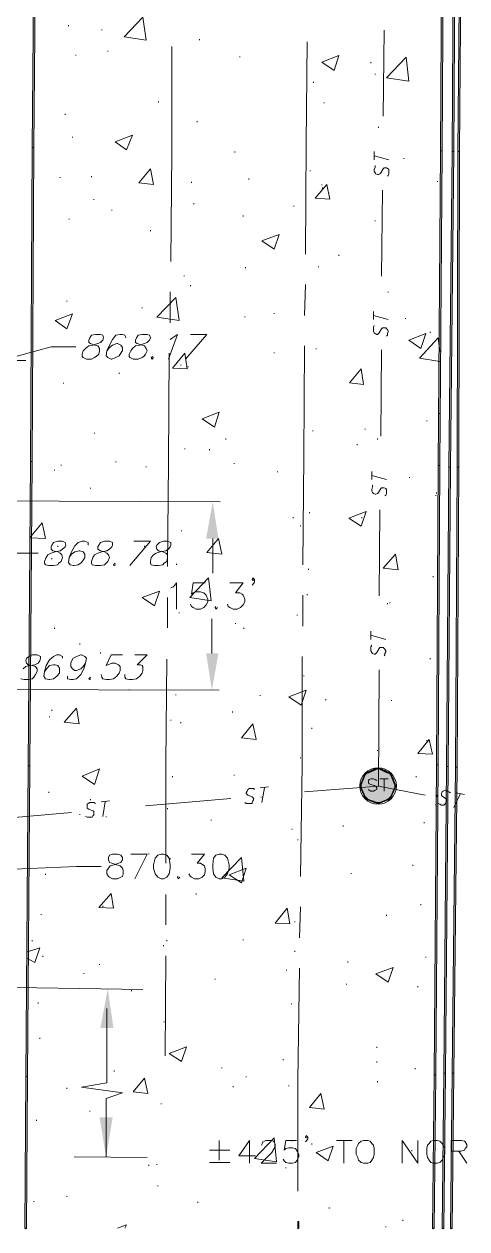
# Model space of a CAD drawing. Header units: inches. Extents: x 10 to 486, y 7 to 426.
# Drawn here: x 386.5 to 422.5, y 7.3 to 105.3 of the extents above; entities that cross this region are included whole.
import ezdxf

# ---------------------------------------------------------------- set-up
doc = ezdxf.new("R2010")
doc.units = ezdxf.units.IN
doc.header["$LTSCALE"] = 3
doc.header["$MEASUREMENT"] = 0
doc.layers.add('PDF_Geometry', color=7, linetype='Continuous', true_color=0x999999)
doc.layers.add('PDF_Solid Fills', color=7, linetype='Continuous')

msp = doc.modelspace()

# ---------------------------------------------------------------- hatches: boundary and pattern name
at = {"layer": 'PDF_Solid Fills', "true_color": 0x767676, "transparency": 33554559}
for points in [[(420.41, 95.017), (420.477, 95.017), (420.61, 119.017), (420.477, 119.017), (420.343, 95.017)], [(420.21, 69.417), (420.277, 69.417), (420.477, 95.017), (420.343, 95.017), (420.143, 69.417)], [(420.077, 45.083), (420.143, 45.083), (420.277, 69.417), (420.143, 69.417), (420.01, 45.083)], [(419.877, 19.883), (419.943, 19.883), (420.143, 45.083), (420.01, 45.083), (419.81, 19.883)], [(419.743, 7.417), (419.81, 7.417), (419.943, 19.883), (419.81, 19.883), (419.677, 7.417)]]:
    msp.add_hatch(color=8, dxfattribs=at).paths.add_polyline_path(points)

# ---------------------------------------------------------------- linework, layer by layer
at = {"layer": 'PDF_Geometry', "color": 8, "lineweight": 5, "true_color": 0x767676}
for points in [[(387.143, 95.283), (387.277, 95.283), (387.477, 119.883), (387.343, 119.883)], [(420.41, 95.017), (420.477, 95.017), (420.61, 119.017), (420.477, 119.017), (420.343, 95.017)], [(421.277, 94.95), (421.41, 94.95), (421.543, 118.883), (421.41, 118.883)], [(421.743, 94.95), (421.877, 94.95), (422.077, 118.883), (421.943, 118.883)], [(387.01, 69.75), (387.143, 69.75), (387.277, 95.283), (387.143, 95.283)], [(420.21, 69.417), (420.277, 69.417), (420.477, 95.017), (420.343, 95.017), (420.143, 69.417)], [(421.01, 69.283), (421.143, 69.283), (421.41, 94.95), (421.277, 94.95)], [(421.677, 69.283), (421.81, 69.283), (421.877, 94.95), (421.743, 94.95)], [(386.81, 45.017), (386.943, 45.017), (387.143, 69.75), (387.01, 69.75)], [(420.077, 45.083), (420.143, 45.083), (420.277, 69.417), (420.143, 69.417), (420.01, 45.083)], [(420.81, 44.95), (420.943, 44.95), (421.143, 69.283), (421.01, 69.283)], [(421.543, 44.883), (421.677, 44.883), (421.81, 69.283), (421.677, 69.283)], [(419.877, 19.883), (419.943, 19.883), (420.143, 45.083), (420.01, 45.083), (419.81, 19.883)], [(386.61, 19.75), (386.743, 19.75), (386.943, 45.017), (386.81, 45.017)], [(420.61, 20.017), (420.743, 20.017), (420.943, 44.95), (420.81, 44.95)], [(421.277, 20.017), (421.41, 20.017), (421.677, 44.883), (421.543, 44.883)], [(386.543, 7.417), (386.677, 7.417), (386.743, 19.75), (386.61, 19.75)], [(419.743, 7.417), (419.81, 7.417), (419.943, 19.883), (419.81, 19.883), (419.677, 7.417)], [(420.477, 7.417), (420.61, 7.417), (420.743, 20.017), (420.61, 20.017)], [(421.143, 7.417), (421.277, 7.417), (421.41, 20.017), (421.277, 20.017)]]:
    msp.add_lwpolyline(points, close=True, dxfattribs=at)
at = {"layer": 'PDF_Geometry', "lineweight": 13}
for points in [[(396.41, 104.017), (394.61, 104.283), (396.143, 105.883)], [(412.077, 102.75), (411.677, 101.55), (410.677, 102.217)], [(417.743, 100.683), (415.943, 100.95), (417.543, 102.617)], [(395.277, 96.283), (394.81, 95.083), (393.877, 95.75)], [(396.743, 93.55), (397.01, 92.283), (395.81, 92.417)], [(411.077, 92.283), (411.343, 91.083), (410.143, 91.15)], [(407.21, 88.217), (406.81, 87.017), (405.81, 87.683)], [(399.077, 81.217), (397.277, 81.483), (398.81, 83.083)], [(390.41, 81.75), (389.943, 80.55), (389.01, 81.217)], [(419.143, 80.15), (418.743, 78.95), (417.743, 79.617)], [(399.543, 78.55), (399.743, 77.283), (398.543, 77.35)], [(413.877, 77.283), (414.077, 76.017), (412.943, 76.15)], [(402.343, 73.75), (401.943, 72.55), (400.943, 73.217)], [(414.277, 65.683), (413.877, 64.483), (412.877, 65.15)], [(402.277, 63.483), (402.543, 62.217), (401.343, 62.35)], [(416.677, 62.217), (416.877, 60.95), (415.677, 61.083)], [(401.677, 58.417), (399.943, 58.683), (401.477, 60.283)], [(397.477, 59.217), (397.077, 58.017), (396.077, 58.683)], [(409.41, 51.15), (409.01, 49.95), (408.01, 50.617)], [(390.743, 49.683), (390.943, 48.417), (389.743, 48.55)], [(405.077, 48.417), (405.343, 47.15), (404.143, 47.283)], [(419.41, 47.15), (419.677, 45.95), (418.477, 46.017)], [(392.61, 44.75), (392.21, 43.483), (391.21, 44.15)], [(404.343, 35.617), (402.543, 35.883), (404.143, 37.55)], [(404.543, 36.683), (404.143, 35.483), (403.143, 36.15)], [(393.543, 34.617), (393.743, 33.417), (392.543, 33.483)], [(407.877, 33.417), (408.077, 32.15), (406.877, 32.217)], [(416.477, 28.617), (416.077, 27.417), (415.077, 28.083)], [(399.677, 22.15), (399.277, 20.95), (398.277, 21.617)], [(396.277, 19.617), (396.543, 18.35), (395.343, 18.483)], [(410.61, 18.35), (410.877, 17.083), (409.677, 17.217)], [(407.01, 12.817), (405.21, 13.083), (406.81, 14.75)], [(411.61, 14.083), (411.21, 12.883), (410.21, 13.55)]]:
    msp.add_lwpolyline(points, close=True, dxfattribs=at)
for points in [[(390.077, 105.217), (390.077, 105.15)], [(392.81, 104.883), (392.81, 104.817)], [(400.743, 104.083), (400.743, 104.017)], [(415.677, 97.817), (415.743, 104.817)], [(393.277, 103.15), (393.277, 103.083)], [(390.677, 102.817), (390.677, 102.75)], [(404.01, 102.683), (404.01, 102.617)], [(414.677, 102.217), (414.677, 102.15)], [(415.01, 101.283), (415.01, 101.217)], [(410.01, 100.617), (410.01, 100.55)], [(397.41, 99.017), (397.41, 98.95)], [(410.877, 98.95), (410.877, 98.883)], [(389.81, 98.017), (389.81, 97.95)], [(400.543, 97.417), (400.543, 97.35)], [(390.41, 96.15), (390.41, 96.083)], [(415.277, 96.95), (415.277, 96.883)], [(403.61, 94.95), (403.61, 94.883)], [(414.943, 94.283), (414.943, 94.95)], [(416.143, 94.283), (414.943, 94.617)], [(417.343, 94.417), (417.343, 94.35)], [(409.743, 93.417), (409.743, 93.35)], [(416.01, 92.95), (416.077, 93.017), (416.143, 93.15), (416.143, 93.483), (416.077, 93.55), (415.943, 93.617), (415.743, 93.617), (415.677, 93.55), (415.477, 93.217), (415.41, 93.15), (415.277, 93.083), (415.21, 93.083), (415.077, 93.15), (415.01, 93.217), (414.943, 93.35), (414.943, 93.483), (415.01, 93.683), (415.01, 93.817)], [(389.41, 92.883), (389.41, 92.817)], [(391.943, 92.95), (391.943, 92.883)], [(400.077, 92.483), (400.077, 92.417)], [(404.743, 92.75), (404.743, 92.683)], [(410.677, 92.283), (410.677, 92.217)], [(420.077, 92.55), (420.077, 92.483)], [(410.743, 92.017), (410.743, 91.95)], [(415.543, 84.817), (415.61, 91.817)], [(392.143, 91.083), (392.143, 91.017)], [(393.61, 90.217), (393.61, 90.15)], [(400.277, 90.75), (400.277, 90.683)], [(408.41, 90.55), (408.41, 90.483)], [(390.143, 89.483), (390.143, 89.417)], [(404.277, 89.75), (404.277, 89.683)], [(415.01, 89.35), (415.01, 89.283)], [(396.743, 88.55), (396.743, 88.483)], [(412.077, 86.55), (412.077, 86.483)], [(404.477, 85.55), (404.477, 85.483)], [(410.41, 85.617), (410.41, 85.55)], [(399.477, 84.883), (399.477, 84.817)], [(400.01, 84.083), (400.01, 84.017)], [(416.077, 83.55), (416.077, 83.483)], [(389.943, 82.817), (389.943, 82.75)], [(396.077, 82.283), (396.077, 82.217)], [(404.41, 81.55), (404.41, 81.483)], [(406.81, 81.817), (406.81, 81.75)], [(414.877, 81.283), (414.877, 81.95)], [(416.077, 81.283), (414.877, 81.617)], [(417.477, 81.417), (417.477, 81.35)], [(415.943, 79.95), (416.01, 80.017), (416.01, 80.15), (416.077, 80.283), (416.077, 80.35), (416.01, 80.483), (415.943, 80.55), (415.877, 80.617), (415.61, 80.617), (415.543, 80.55), (415.343, 80.217), (415.277, 80.15), (415.21, 80.083), (415.143, 80.083), (415.01, 80.15), (414.943, 80.217), (414.877, 80.35), (414.877, 80.683), (414.943, 80.817)], [(392.743, 79.55), (392.743, 79.483)], [(420.277, 77.883), (418.61, 78.15), (420.143, 79.817), (420.277, 78.683)], [(419.477, 80.283), (419.477, 80.217)], [(406.81, 78.617), (406.81, 78.55)], [(410.21, 78.95), (410.21, 78.883)], [(415.477, 71.817), (415.543, 78.817)], [(399.21, 77.617), (399.21, 77.55)], [(399.81, 77.483), (399.81, 77.417)], [(394.21, 76.95), (394.21, 76.883)], [(389.677, 76.15), (389.677, 76.083)], [(420.21, 73.683), (420.21, 73.617)], [(419.21, 73.083), (419.21, 73.017)], [(392.21, 72.083), (392.21, 72.017)], [(402.877, 71.617), (402.877, 71.55)], [(409.943, 72.283), (409.943, 72.217)], [(414.21, 72.417), (414.21, 72.35)], [(415.21, 71.617), (415.21, 71.55)], [(399.543, 70.817), (399.543, 70.75)], [(401.543, 70.75), (401.543, 70.683)], [(413.543, 71.15), (413.543, 71.083)], [(393.943, 69.75), (393.943, 69.683)], [(403.543, 69.617), (403.543, 69.55)], [(388.943, 69.083), (388.943, 69.017)], [(389.477, 69.483), (389.477, 69.417)], [(396.41, 69.35), (396.41, 69.283)], [(407.077, 68.95), (407.077, 68.883)], [(414.743, 68.283), (414.743, 68.95)], [(415.943, 68.283), (414.743, 68.617)], [(391.877, 67.617), (391.877, 67.55)], [(415.81, 66.95), (415.877, 67.017), (415.943, 67.15), (415.943, 67.483), (415.877, 67.55), (415.743, 67.617), (415.543, 67.617), (415.477, 67.55), (415.277, 67.217), (415.21, 67.15), (415.077, 67.083), (415.01, 67.083), (414.877, 67.15), (414.81, 67.217), (414.743, 67.35), (414.743, 67.483), (414.81, 67.683), (414.81, 67.817)], [(417.81, 68.483), (417.81, 68.417)], [(419.943, 67.017), (419.943, 66.95)], [(420.01, 67.217), (420.01, 67.15)], [(415.343, 58.817), (415.41, 65.817)], [(387.01, 63.617), (387.943, 64.75), (388.21, 63.483), (387.01, 63.55)], [(408.343, 65.217), (408.343, 65.15)], [(409.677, 65.617), (409.677, 65.55)], [(413.943, 65.217), (413.943, 65.15)], [(399.277, 64.15), (399.277, 64.083)], [(408.943, 64.55), (408.943, 64.483)], [(389.21, 62.883), (389.21, 62.817)], [(396.277, 62.883), (396.277, 62.817)], [(396.677, 63.217), (396.677, 63.15)], [(388.21, 61.883), (388.21, 61.817)], [(388.743, 61.883), (388.743, 61.817)], [(398.877, 61.417), (398.877, 61.35)], [(409.61, 61.017), (409.61, 60.95)], [(419.743, 60.417), (419.743, 60.35)], [(409.477, 58.95), (409.477, 58.883)], [(416.01, 58.217), (416.01, 58.15)], [(416.21, 58.283), (416.21, 58.217)], [(399.077, 57.483), (399.077, 57.417)], [(408.677, 57.283), (408.677, 57.217)], [(388.943, 56.217), (388.943, 56.15)], [(403.677, 56.617), (403.677, 56.55)], [(404.343, 56.217), (404.343, 56.15)], [(414.677, 55.283), (414.677, 55.95)], [(391.01, 54.95), (391.01, 54.883)], [(415.877, 55.283), (414.677, 55.617)], [(392.677, 54.217), (392.677, 54.15)], [(415.743, 53.95), (415.81, 54.017), (415.81, 54.15), (415.877, 54.283), (415.877, 54.35), (415.81, 54.483), (415.743, 54.55), (415.677, 54.617), (415.41, 54.617), (415.343, 54.55), (415.143, 54.217), (415.077, 54.15), (415.01, 54.083), (414.943, 54.083), (414.81, 54.15), (414.743, 54.217), (414.677, 54.35), (414.677, 54.683), (414.743, 54.817)], [(419.477, 53.75), (419.477, 53.683)], [(409.21, 52.35), (409.21, 52.283)], [(415.277, 43.35), (415.343, 52.817)], [(395.01, 51.217), (395.01, 51.15)], [(398.81, 50.817), (398.81, 50.75)], [(405.677, 50.75), (405.677, 50.683)], [(411.01, 50.417), (411.01, 50.35)], [(416.343, 50.35), (416.343, 50.283)], [(388.543, 49.017), (388.543, 48.95)], [(388.743, 49.55), (388.743, 49.483)], [(403.41, 49.417), (403.41, 49.35)], [(398.41, 48.75), (398.41, 48.683)], [(399.21, 48.55), (399.21, 48.483)], [(409.877, 48.083), (409.877, 48.017)], [(419.21, 47.083), (419.21, 47.017)], [(415.21, 46.283), (415.21, 46.217)], [(408.943, 45.683), (408.943, 45.617)], [(398.543, 44.15), (398.543, 44.083)], [(403.543, 44.283), (403.543, 44.217)], [(418.343, 44.15), (418.343, 44.083)], [(404.41, 42.017), (404.543, 41.95), (405.01, 41.95), (405.01, 42.017), (405.077, 42.15), (405.143, 42.283), (405.077, 42.417), (405.01, 42.483), (404.677, 42.617), (404.61, 42.683), (404.543, 42.75), (404.543, 42.817), (404.61, 42.95), (404.677, 43.083), (404.81, 43.15), (405.143, 43.15), (405.21, 43.083)], [(405.677, 43.217), (406.343, 43.283)], [(405.81, 42.017), (406.01, 43.217)], [(409.277, 42.883), (415.277, 43.35), (419.077, 42.617)], [(415.143, 43.817), (415.01, 43.883), (414.877, 43.95), (414.677, 43.95), (414.543, 43.883), (414.477, 43.817), (414.477, 43.617), (414.543, 43.55), (414.677, 43.483), (414.943, 43.417), (415.01, 43.35), (415.077, 43.35), (415.143, 43.217), (415.143, 43.083), (415.01, 43.017), (414.877, 42.95), (414.677, 42.95), (414.543, 43.017), (414.477, 43.083)], [(415.41, 43.95), (416.077, 43.95)], [(415.743, 43.95), (415.743, 42.95)], [(388.477, 42.883), (388.477, 42.817)], [(391.877, 42.283), (391.877, 42.217)], [(392.743, 42.083), (393.41, 42.15)], [(396.343, 41.75), (403.277, 42.35)], [(405.743, 42.483), (405.743, 42.417)], [(420.077, 42.483), (419.943, 42.55), (420.077, 42.617)], [(420.077, 42.017), (420.143, 41.95), (420.277, 41.883), (420.41, 41.817), (420.61, 41.817), (420.677, 41.883), (420.743, 41.95), (420.81, 42.083), (420.81, 42.283), (420.477, 42.55), (420.41, 42.617), (420.41, 42.75), (420.477, 42.883), (420.543, 42.95), (420.743, 43.017), (420.877, 42.95), (421.01, 42.883), (421.143, 42.817)], [(421.41, 41.617), (421.943, 42.75)], [(421.61, 42.817), (422.277, 42.683)], [(384.343, 33.083), (384.41, 40.683), (390.343, 41.217)], [(391.477, 40.883), (391.61, 40.817), (392.01, 40.817), (392.077, 40.95), (392.143, 41.017), (392.143, 41.283), (392.077, 41.35), (391.743, 41.483), (391.61, 41.55), (391.61, 41.883), (391.677, 41.95), (391.81, 42.017), (392.143, 42.017), (392.277, 41.95)], [(392.877, 40.883), (393.077, 42.083)], [(398.143, 41.55), (398.143, 41.483)], [(419.943, 41.883), (419.943, 41.817)], [(391.01, 41.083), (391.01, 41.017)], [(393.143, 40.883), (393.143, 40.817)], [(401.677, 40.617), (401.677, 40.55)], [(419.01, 40.417), (419.01, 40.35)], [(408.277, 39.883), (408.277, 39.817)], [(412.41, 40.15), (412.41, 40.083)], [(408.743, 39.017), (408.743, 38.95)], [(396.61, 37.883), (396.61, 37.817)], [(398.343, 37.483), (398.343, 37.417)], [(413.077, 36.283), (413.077, 36.217)], [(418.077, 36.95), (418.077, 36.883)], [(388.21, 36.217), (388.21, 36.15)], [(400.477, 34.617), (400.477, 34.55)], [(392.877, 33.617), (392.877, 33.55)], [(418.743, 33.75), (418.743, 33.683)], [(387.877, 32.95), (387.877, 32.883)], [(408.477, 32.35), (408.477, 32.283)], [(415.943, 32.883), (415.943, 32.817)], [(387.143, 30.817), (387.143, 30.75)], [(397.81, 30.417), (397.81, 30.35)], [(398.077, 30.817), (398.077, 30.75)], [(404.277, 30.883), (404.277, 30.817)], [(386.743, 29.883), (387.743, 30.217), (387.343, 29.017), (386.743, 29.35)], [(388.01, 29.55), (388.01, 29.483)], [(408.477, 29.95), (408.477, 29.883)], [(419.143, 29.483), (419.143, 29.417)], [(392.61, 28.883), (392.61, 28.817)], [(407.81, 28.417), (407.81, 28.35)], [(412.81, 29.083), (412.81, 29.017)], [(391.343, 28.15), (391.343, 28.083)], [(402.01, 27.683), (402.01, 27.617)], [(395.21, 26.75), (395.21, 26.683)], [(412.677, 27.283), (412.677, 27.217)], [(418.477, 27.083), (418.477, 27.017)], [(387.61, 25.75), (387.61, 25.683)], [(408.21, 25.683), (408.21, 25.617)], [(397.877, 24.217), (397.877, 24.15)], [(387.743, 22.883), (387.743, 22.817)], [(415.143, 22.15), (415.143, 22.083)], [(407.543, 21.15), (407.543, 21.083)], [(415.143, 20.95), (415.143, 20.883)], [(393.81, 20.217), (393.81, 20.15)], [(402.543, 20.483), (402.543, 20.417)], [(404.543, 19.75), (404.543, 19.683)], [(418.277, 20.417), (418.277, 20.35)], [(389.943, 18.817), (389.943, 18.75)], [(403.477, 18.95), (403.477, 18.883)], [(408.01, 19.017), (408.01, 18.95)], [(415.21, 19.35), (415.21, 19.283)], [(391.81, 16.95), (391.81, 16.883)], [(397.61, 17.55), (397.61, 17.483)], [(387.477, 16.217), (387.477, 16.15)], [(408.277, 14.55), (408.277, 14.483)], [(409.877, 14.283), (409.877, 14.217)], [(418.01, 13.75), (418.01, 13.683)], [(402.343, 13.283), (402.343, 13.217)], [(396.61, 12.55), (396.61, 12.483)], [(397.277, 12.617), (397.277, 12.55)], [(407.743, 12.35), (407.743, 12.283)], [(397.343, 10.883), (397.343, 10.817)], [(389.943, 10.017), (389.943, 9.95)], [(387.277, 9.617), (387.277, 9.55)], [(400.61, 9.55), (400.61, 9.483)], [(411.277, 9.083), (411.277, 9.017)], [(417.277, 8.083), (417.277, 8.017)], [(394.077, 7.417), (394.81, 7.683), (394.677, 7.417)], [(415.877, 7.55), (415.877, 7.483)]]:
    msp.add_lwpolyline(points, dxfattribs=at)
at = {"layer": 'PDF_Geometry', "color": 7, "lineweight": 9}
for points in [[(409.343, 86.617), (409.41, 95.617), (409.477, 103.883)], [(398.41, 86.017), (398.477, 94.883), (398.477, 103.483)], [(398.343, 81.017), (398.343, 83.55)], [(409.277, 81.617), (409.343, 84.15)], [(398.143, 61.217), (398.21, 69.683), (398.277, 78.55)], [(409.143, 61.35), (409.21, 70.15), (409.277, 79.15)], [(409.143, 56.35), (409.143, 58.883)], [(398.143, 56.217), (398.143, 58.683)], [(408.943, 36.017), (409.077, 45.083), (409.077, 53.883)], [(398.01, 37.083), (398.01, 45.217), (398.077, 53.683)], [(398.01, 32.083), (398.01, 34.55)], [(408.877, 31.017), (408.943, 33.55)], [(397.943, 21.417), (398.01, 29.55)], [(408.743, 10.417), (408.743, 19.483), (408.877, 28.55)]]:
    msp.add_lwpolyline(points, dxfattribs=at)
at = {"layer": 'PDF_Geometry', "color": 8, "lineweight": 5, "true_color": 0x767676}
for points in [[(387.143, 95.283), (387.143, 95.283)], [(420.477, 95.017), (420.477, 95.017)], [(421.41, 94.95), (421.41, 94.95)], [(421.743, 94.95), (421.743, 94.95)], [(387.143, 69.75), (387.143, 69.75)], [(420.143, 69.417), (420.143, 69.417)], [(421.01, 69.283), (421.01, 69.283)], [(421.81, 69.283), (421.81, 69.283)], [(420.143, 45.083), (420.143, 45.083)], [(421.677, 44.883), (421.677, 44.883)], [(386.61, 19.75), (386.61, 19.75)], [(419.943, 19.883), (419.943, 19.883)], [(420.743, 20.017), (420.743, 20.017)], [(386.677, 7.417), (386.61, 7.35), (386.543, 7.417)], [(419.81, 7.417), (419.743, 7.35), (419.677, 7.417)], [(420.61, 7.417), (420.543, 7.35), (420.477, 7.417)], [(421.277, 7.417), (421.21, 7.35), (421.143, 7.417)]]:
    msp.add_lwpolyline(points, dxfattribs=at)
at = {"layer": 'PDF_Geometry', "color": 7, "lineweight": 13}
for points in [[(392.277, 80.083), (391.943, 80.017), (391.81, 79.817), (391.743, 79.617), (391.743, 79.417), (391.877, 79.35), (392.21, 79.217), (392.477, 79.15), (392.61, 78.95), (392.61, 78.75), (392.543, 78.483), (392.343, 78.283), (392.21, 78.217), (391.943, 78.083), (391.543, 78.083), (391.277, 78.217), (391.21, 78.283), (391.21, 78.483), (391.277, 78.75), (391.477, 78.95), (391.743, 79.15), (392.077, 79.217), (392.477, 79.35), (392.677, 79.417), (392.877, 79.617), (392.943, 79.817), (392.877, 80.017), (392.677, 80.083)], [(396.077, 80.083), (395.743, 80.017), (395.61, 79.817), (395.543, 79.617), (395.543, 79.417), (395.677, 79.35), (396.077, 79.217), (396.277, 79.15), (396.41, 78.95), (396.477, 78.75), (396.343, 78.483), (396.21, 78.283), (396.077, 78.217), (395.743, 78.083), (395.343, 78.083), (395.077, 78.217), (395.01, 78.283), (395.01, 78.483), (395.143, 78.75), (395.277, 78.95), (395.543, 79.15), (395.877, 79.217), (396.277, 79.35), (396.477, 79.417), (396.677, 79.617), (396.743, 79.817), (396.677, 80.017), (396.477, 80.083)], [(389.21, 63.283), (388.877, 63.15), (388.743, 62.95), (388.677, 62.817), (388.677, 62.617), (388.81, 62.483), (389.21, 62.417), (389.41, 62.283), (389.543, 62.15), (389.61, 61.95), (389.477, 61.617), (389.277, 61.483), (389.21, 61.35), (388.877, 61.283), (388.477, 61.283), (388.21, 61.35), (388.143, 61.483), (388.143, 61.617), (388.277, 61.95), (388.41, 62.15), (388.677, 62.283), (389.01, 62.417), (389.41, 62.483), (389.61, 62.617), (389.81, 62.817), (389.877, 62.95), (389.81, 63.15), (389.61, 63.283)], [(393.01, 63.283), (392.677, 63.15), (392.543, 62.95), (392.477, 62.817), (392.477, 62.617), (392.677, 62.483), (393.01, 62.417), (393.21, 62.283), (393.343, 62.15), (393.41, 61.95), (393.277, 61.617), (393.143, 61.483), (393.01, 61.35), (392.677, 61.283), (392.277, 61.283), (392.01, 61.35), (391.943, 61.483), (391.943, 61.617), (392.077, 61.95), (392.21, 62.15), (392.477, 62.283), (392.81, 62.417), (393.21, 62.483), (393.41, 62.617), (393.61, 62.817), (393.677, 62.95), (393.677, 63.15), (393.41, 63.283)], [(397.81, 63.283), (397.477, 63.15), (397.277, 62.95), (397.21, 62.817), (397.277, 62.617), (397.41, 62.483), (397.743, 62.417), (398.01, 62.283), (398.143, 62.15), (398.143, 61.95), (398.077, 61.617), (397.877, 61.483), (397.743, 61.35), (397.41, 61.283), (397.077, 61.283), (396.81, 61.35), (396.743, 61.483), (396.743, 61.617), (396.81, 61.95), (397.01, 62.15), (397.21, 62.283), (397.543, 62.417), (398.01, 62.483), (398.21, 62.617), (398.343, 62.817), (398.41, 62.95), (398.41, 63.15), (398.143, 63.283)], [(393.677, 37.817), (393.41, 37.75), (393.343, 37.55), (393.343, 37.35), (393.41, 37.15), (393.61, 37.083), (394.01, 36.95), (394.277, 36.883), (394.477, 36.683), (394.543, 36.483), (394.543, 36.217), (394.477, 36.017), (394.343, 35.95), (394.077, 35.817), (393.677, 35.817), (393.41, 35.95), (393.343, 36.017), (393.21, 36.217), (393.21, 36.483), (393.343, 36.683), (393.477, 36.883), (393.81, 36.95), (394.143, 37.083), (394.343, 37.15), (394.477, 37.35), (394.477, 37.55), (394.343, 37.75), (394.077, 37.817)], [(397.61, 37.817), (397.343, 37.75), (397.143, 37.483), (397.01, 36.95), (397.01, 36.683), (397.143, 36.217), (397.343, 35.95), (397.61, 35.817), (397.81, 35.817), (398.077, 35.95), (398.277, 36.217), (398.343, 36.683), (398.343, 36.95), (398.277, 37.483), (398.077, 37.75), (397.81, 37.817)], [(402.343, 37.817), (402.077, 37.75), (401.877, 37.483), (401.81, 36.95), (401.81, 36.683), (401.877, 36.217), (402.077, 35.95), (402.343, 35.817), (402.543, 35.817), (402.81, 35.95), (403.01, 36.217), (403.143, 36.683), (403.143, 36.95), (403.01, 37.483), (402.81, 37.75), (402.543, 37.817)], [(414.077, 14.55), (413.877, 14.483), (413.677, 14.283), (413.61, 14.15), (413.477, 13.883), (413.477, 13.417), (413.61, 13.15), (413.677, 12.95), (413.877, 12.75), (414.077, 12.683), (414.41, 12.683), (414.61, 12.75), (414.743, 12.95), (414.877, 13.15), (414.943, 13.417), (414.943, 13.883), (414.877, 14.15), (414.743, 14.283), (414.61, 14.483), (414.41, 14.55)], [(419.743, 14.55), (419.543, 14.483), (419.41, 14.283), (419.277, 14.15), (419.21, 13.883), (419.21, 13.417), (419.277, 13.15), (419.41, 12.95), (419.543, 12.75), (419.743, 12.683), (420.077, 12.683), (420.277, 12.75), (420.477, 12.95), (420.543, 13.15), (420.677, 13.417), (420.677, 13.883), (420.543, 14.15), (420.477, 14.283), (420.277, 14.483), (420.077, 14.55)]]:
    msp.add_lwpolyline(points, close=True, dxfattribs=at)
for points in [[(394.743, 79.817), (394.677, 80.017), (394.477, 80.083), (394.277, 80.083), (393.943, 80.017), (393.677, 79.683), (393.41, 79.217), (393.21, 78.75), (393.143, 78.35), (393.277, 78.217), (393.543, 78.083), (393.61, 78.083), (393.943, 78.217), (394.21, 78.35), (394.41, 78.683), (394.477, 78.75), (394.477, 79.017), (394.343, 79.217), (394.077, 79.35), (394.01, 79.35), (393.677, 79.217), (393.41, 79.017), (393.21, 78.75)], [(398.343, 79.683), (398.543, 79.817), (398.943, 80.083), (398.21, 78.083)], [(400.01, 80.083), (401.343, 80.083), (399.61, 78.083)], [(384.61, 77.95), (388.677, 79.083), (390.677, 79.083)], [(382.61, 77.95), (386.61, 77.95)], [(396.943, 78.283), (396.81, 78.217), (396.877, 78.083), (397.01, 78.217)], [(377.077, 66.883), (385.61, 62.283), (387.61, 62.283)], [(382.743, 66.55), (402.41, 66.483)], [(391.677, 62.95), (391.677, 63.15), (391.41, 63.283), (391.21, 63.283), (390.877, 63.15), (390.61, 62.883), (390.343, 62.417), (390.143, 61.95), (390.077, 61.55), (390.21, 61.35), (390.477, 61.283), (390.543, 61.283), (390.877, 61.35), (391.143, 61.55), (391.343, 61.817), (391.41, 61.95), (391.41, 62.217), (391.277, 62.417), (391.01, 62.483), (390.943, 62.483), (390.61, 62.417), (390.343, 62.217), (390.143, 61.95)], [(395.41, 63.283), (396.743, 63.283), (395.077, 61.283)], [(401.81, 63.483), (401.81, 60.683)], [(393.877, 61.483), (393.743, 61.35), (393.81, 61.283), (393.943, 61.35)], [(398.41, 59.483), (398.61, 59.55), (398.877, 59.883), (398.877, 57.75)], [(401.21, 59.883), (400.21, 59.883), (400.077, 58.95), (400.21, 59.083), (400.477, 59.15), (400.81, 59.15), (401.077, 59.083), (401.277, 58.883), (401.41, 58.55), (401.41, 58.35), (401.277, 58.083), (401.077, 57.883), (400.81, 57.75), (400.477, 57.75), (400.21, 57.883), (400.077, 57.95), (400.01, 58.15)], [(403.21, 59.883), (404.277, 59.883), (403.677, 59.083), (404.01, 59.083), (404.21, 58.95), (404.277, 58.883), (404.41, 58.55), (404.41, 58.35), (404.277, 58.083), (404.077, 57.883), (403.81, 57.75), (403.477, 57.75), (403.21, 57.883), (403.077, 57.95), (403.01, 58.15)], [(405.21, 60.15), (405.077, 60.083), (405.01, 60.15), (405.077, 60.283), (405.21, 60.15), (405.21, 59.95), (405.077, 59.75), (405.01, 59.683)], [(402.077, 57.95), (402.01, 57.883), (402.077, 57.75), (402.21, 57.883)], [(401.743, 54.15), (401.743, 56.95)], [(386.41, 52.883), (386.61, 53.083), (386.943, 53.15), (387.343, 53.217), (387.61, 53.35), (387.743, 53.55), (387.81, 53.75), (387.81, 53.883), (387.543, 54.017), (387.143, 54.017), (386.877, 53.883), (386.677, 53.75), (386.61, 53.55), (386.677, 53.35), (386.81, 53.217), (387.143, 53.15), (387.41, 53.083), (387.543, 52.883), (387.543, 52.683), (387.41, 52.417), (387.277, 52.217), (387.143, 52.083), (386.81, 52.017), (386.477, 52.017), (386.21, 52.083)], [(389.61, 53.75), (389.61, 53.883), (389.343, 54.017), (389.143, 54.017), (388.877, 53.883), (388.543, 53.617), (388.277, 53.15), (388.143, 52.683), (388.077, 52.283), (388.21, 52.083), (388.477, 52.017), (388.543, 52.017), (388.877, 52.083), (389.143, 52.283), (389.343, 52.55), (389.343, 52.95), (389.21, 53.15), (389.01, 53.217), (388.877, 53.217), (388.543, 53.15), (388.343, 52.95), (388.143, 52.683)], [(391.477, 53.35), (391.277, 53.083), (391.077, 52.883), (390.743, 52.75), (390.61, 52.75), (390.41, 52.883), (390.277, 53.083), (390.277, 53.417), (390.477, 53.75), (390.743, 53.883), (391.077, 54.017), (391.143, 54.017), (391.41, 53.883), (391.543, 53.75), (391.477, 53.35), (391.343, 52.883), (391.077, 52.417), (390.743, 52.083), (390.477, 52.017), (390.277, 52.017), (390.01, 52.083), (390.01, 52.283)], [(394.477, 54.017), (393.543, 54.017), (393.143, 53.15), (393.277, 53.217), (393.61, 53.35), (393.877, 53.35), (394.143, 53.217), (394.277, 53.083), (394.277, 52.75), (394.21, 52.55), (394.01, 52.283), (393.743, 52.083), (393.41, 52.017), (393.143, 52.017), (392.877, 52.083), (392.81, 52.217), (392.743, 52.417)], [(395.477, 54.017), (396.477, 54.017), (395.677, 53.217), (395.943, 53.217), (396.077, 53.15), (396.143, 53.083), (396.143, 52.75), (396.077, 52.55), (395.877, 52.283), (395.61, 52.083), (395.277, 52.017), (395.01, 52.017), (394.743, 52.083), (394.677, 52.217), (394.677, 52.417)], [(391.877, 52.217), (391.743, 52.083), (391.81, 52.017), (391.877, 52.083)], [(382.677, 51.217), (402.343, 51.15)], [(395.143, 37.817), (396.477, 37.817), (395.477, 35.817)], [(400.077, 37.817), (401.143, 37.817), (400.543, 37.083), (400.81, 37.083), (401.01, 36.95), (401.143, 36.883), (401.21, 36.617), (401.21, 36.417), (401.143, 36.15), (400.943, 35.95), (400.677, 35.817), (400.343, 35.817), (400.077, 35.95), (400.01, 36.017), (399.877, 36.217)], [(384.343, 36.55), (390.743, 36.817), (392.743, 36.817)], [(399.01, 36.017), (398.943, 35.95), (399.01, 35.817), (399.143, 35.95)], [(396.143, 26.817), (378.877, 27.083)], [(393.21, 25.283), (393.21, 19.217), (391.143, 18.883), (394.477, 18.417), (393.143, 17.95), (393.143, 13.217)], [(409.543, 14.817), (409.41, 14.75), (409.343, 14.817), (409.41, 14.95), (409.543, 14.817), (409.543, 14.683), (409.41, 14.483), (409.343, 14.417)], [(401.543, 13.75), (403.21, 13.75)], [(402.343, 14.55), (402.343, 12.95)], [(404.81, 12.683), (404.81, 14.55), (403.943, 13.283), (405.277, 13.283)], [(405.81, 14.15), (405.81, 14.217), (405.877, 14.417), (406.01, 14.483), (406.143, 14.55), (406.543, 14.55), (406.743, 14.483), (406.81, 14.417), (406.877, 14.217), (406.877, 14.017), (406.81, 13.883), (406.61, 13.55), (405.743, 12.683), (407.01, 12.683)], [(408.61, 14.55), (407.743, 14.55), (407.61, 13.75), (407.743, 13.883), (408.01, 13.95), (408.277, 13.95), (408.543, 13.883), (408.677, 13.683), (408.81, 13.417), (408.81, 13.217), (408.677, 12.95), (408.543, 12.75), (408.277, 12.683), (408.01, 12.683), (407.743, 12.75), (407.61, 12.883), (407.543, 13.017)], [(411.877, 14.55), (413.143, 14.55)], [(412.477, 14.55), (412.477, 12.683)], [(417.21, 12.683), (417.21, 14.55), (418.477, 12.683), (418.477, 14.55)], [(421.21, 12.683), (421.21, 14.55), (422.01, 14.55), (422.277, 14.483), (422.343, 14.417), (422.477, 14.217), (422.477, 14.017), (422.343, 13.883), (422.277, 13.75), (422.01, 13.683), (421.21, 13.683)], [(396.477, 13.15), (390.543, 13.217)], [(401.543, 12.75), (403.21, 12.75)], [(421.81, 13.683), (422.477, 12.683)]]:
    msp.add_lwpolyline(points, dxfattribs=at)
at = {"layer": 'PDF_Geometry', "color": 7, "lineweight": 5}
msp.add_lwpolyline([(408.743, 7.417), (408.81, 7.417), (408.81, 7.95), (408.743, 7.95)], close=True, dxfattribs=at)
for points in [[(408.743, 7.95), (408.81, 7.95)], [(408.81, 7.417), (408.743, 7.35), (408.743, 7.417)]]:
    msp.add_lwpolyline(points, dxfattribs=at)
at = {"layer": 'PDF_Geometry', "lineweight": 13}
for centre, radius in [((415.259, 43.367), 1.484), ((415.243, 43.383), 1.367)]:
    msp.add_circle(centre, radius, dxfattribs=at)
at = {"layer": 'PDF_Solid Fills', "color": 8, "lineweight": 5, "true_color": 0x767676, "transparency": 33554559}
for points in [[(387.143, 95.283), (387.277, 95.283), (387.343, 119.883), (387.477, 119.883)], [(421.277, 94.95), (421.41, 94.95), (421.41, 118.883), (421.543, 118.883)], [(421.743, 94.95), (421.877, 94.95), (421.943, 118.883), (422.077, 118.883)], [(387.01, 69.75), (387.143, 69.75), (387.143, 95.283), (387.277, 95.283)], [(421.01, 69.283), (421.143, 69.283), (421.277, 94.95), (421.41, 94.95)], [(421.677, 69.283), (421.81, 69.283), (421.743, 94.95), (421.877, 94.95)], [(386.81, 45.017), (386.943, 45.017), (387.01, 69.75), (387.143, 69.75)], [(420.81, 44.95), (420.943, 44.95), (421.01, 69.283), (421.143, 69.283)], [(421.543, 44.883), (421.677, 44.883), (421.677, 69.283), (421.81, 69.283)], [(386.61, 19.75), (386.743, 19.75), (386.81, 45.017), (386.943, 45.017)], [(420.61, 20.017), (420.743, 20.017), (420.81, 44.95), (420.943, 44.95)], [(421.277, 20.017), (421.41, 20.017), (421.543, 44.883), (421.677, 44.883)], [(386.543, 7.417), (386.677, 7.417), (386.61, 19.75), (386.743, 19.75)], [(420.477, 7.417), (420.61, 7.417), (420.61, 20.017), (420.743, 20.017)], [(421.143, 7.417), (421.277, 7.417), (421.277, 20.017), (421.41, 20.017)], [(419.81, 7.417), (419.743, 7.35), (419.743, 7.417), (419.677, 7.417)]]:
    msp.add_solid(points, dxfattribs=at)
at = {"layer": 'PDF_Solid Fills', "lineweight": 13, "transparency": 33554559}
for points in [[(401.277, 63.483), (402.277, 63.483), (401.81, 66.483)], [(401.277, 54.15), (402.277, 54.15), (401.743, 51.15)], [(392.677, 23.683), (393.743, 23.683), (393.277, 26.883)], [(393.677, 16.417), (392.61, 16.417), (393.143, 13.217)], [(408.743, 7.417), (408.81, 7.417), (408.743, 7.35)]]:
    msp.add_solid(points, dxfattribs=at)
at = {"layer": 'PDF_Solid Fills', "color": 253, "lineweight": 13, "true_color": 0x999999, "transparency": 33554559}
for points in [[(414.143, 44.35), (413.743, 43.35), (413.877, 43.35)], [(414.143, 44.35), (414.277, 44.35), (413.877, 43.35)], [(414.21, 44.417), (414.143, 44.35), (414.277, 44.35)], [(414.877, 44.75), (414.21, 44.417), (414.543, 44.417)], [(414.21, 44.417), (414.543, 44.417), (414.277, 44.35)], [(414.877, 44.75), (415.277, 44.75), (414.543, 44.417)], [(415.277, 44.883), (414.877, 44.75), (415.61, 44.75)], [(415.277, 44.75), (415.943, 44.417), (416.277, 44.417)], [(415.277, 44.75), (415.61, 44.75), (416.277, 44.417)], [(415.943, 44.417), (416.21, 44.35), (416.343, 44.35)], [(415.943, 44.417), (416.277, 44.417), (416.343, 44.35)], [(416.21, 44.35), (416.61, 43.35), (416.743, 43.35)], [(416.21, 44.35), (416.343, 44.35), (416.743, 43.35)], [(413.743, 43.35), (414.143, 42.417), (414.277, 42.417)], [(413.743, 43.35), (413.877, 43.35), (414.277, 42.417)], [(416.61, 43.35), (416.21, 42.417), (416.343, 42.417)], [(416.61, 43.35), (416.743, 43.35), (416.343, 42.417)], [(414.143, 42.417), (414.21, 42.283), (414.543, 42.283)], [(414.143, 42.417), (414.277, 42.417), (414.543, 42.283)], [(414.21, 42.283), (414.877, 42.017), (415.277, 42.017)], [(414.21, 42.283), (414.543, 42.283), (415.277, 42.017)], [(415.943, 42.283), (415.277, 42.017), (415.61, 42.017)], [(415.943, 42.283), (416.277, 42.283), (415.61, 42.017)], [(416.21, 42.417), (415.943, 42.283), (416.277, 42.283)], [(416.21, 42.417), (416.343, 42.417), (416.277, 42.283)], [(414.877, 42.017), (415.61, 42.017), (415.277, 41.883)]]:
    msp.add_solid(points, dxfattribs=at)
at = {"layer": 'PDF_Solid Fills', "color": 7, "lineweight": 13, "true_color": 0xfafafa, "transparency": 33554559}
for points in [[(414.277, 44.35), (413.877, 43.35), (416.61, 43.35)], [(415.277, 44.75), (414.277, 44.35), (416.21, 44.35)], [(414.277, 44.35), (416.21, 44.35), (416.61, 43.35)], [(413.877, 43.35), (414.277, 42.417), (416.21, 42.417)], [(413.877, 43.35), (416.61, 43.35), (416.21, 42.417)], [(414.277, 42.417), (416.21, 42.417), (415.277, 42.017)]]:
    msp.add_solid(points, dxfattribs=at)
at = {"layer": 'PDF_Solid Fills', "lineweight": 5, "transparency": 33554559}
msp.add_solid([(408.743, 7.417), (408.81, 7.417), (408.743, 7.95), (408.81, 7.95)], dxfattribs=at)
at = {"layer": 'PDF_Solid Fills', "color": 8, "lineweight": 13, "true_color": 0x767676, "transparency": 33554559}
for points in [[(386.61, 7.417), (386.677, 7.417), (386.543, 7.417), (386.61, 7.35)], [(420.543, 7.417), (420.61, 7.417), (420.477, 7.417), (420.543, 7.35)], [(421.21, 7.417), (421.277, 7.417), (421.143, 7.417), (421.21, 7.35)]]:
    msp.add_solid(points, dxfattribs=at)

doc.saveas('drawing.dxf')
